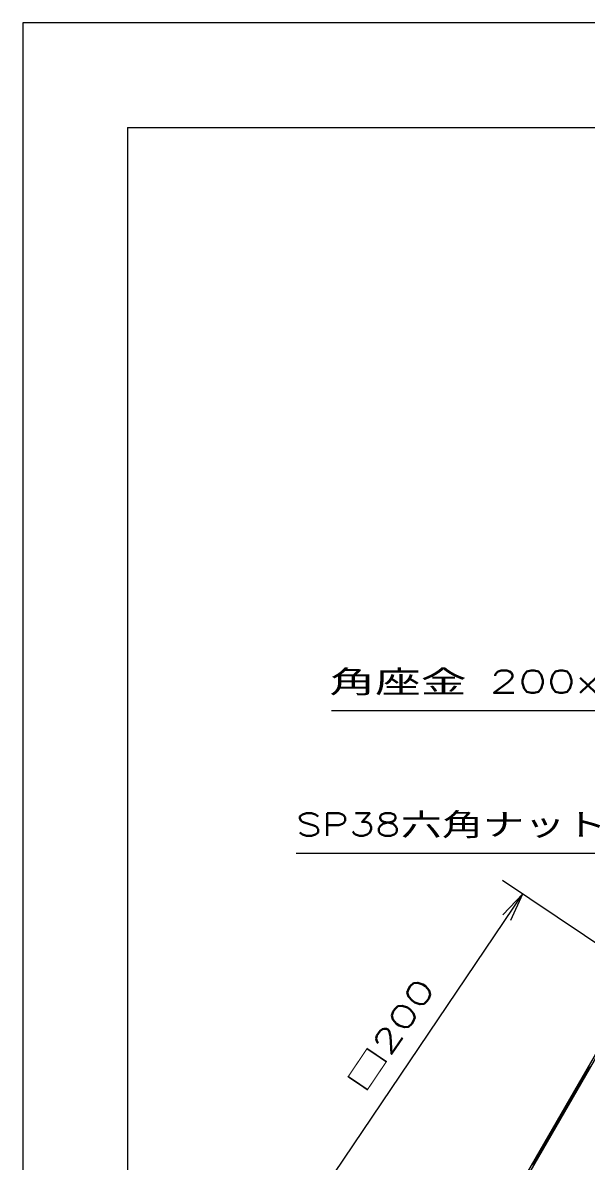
# Model space of a CAD drawing. Units: millimetres at full size; details may follow other scales. Extents: x -55 to 1935, y -55 to 1395.
# Drawn here: x -55 to 241, y 798 to 1395 of the extents above; entities that cross this region are included whole.
import ezdxf
from ezdxf.enums import TextEntityAlignment as Align

# ---------------------------------------------------------------- set-up
doc = ezdxf.new("R2010")
doc.units = ezdxf.units.MM
for name, color, linetype, lineweight in [('1 外形線', 7, 'Continuous', 25), ('6 寸法線', 4, 'Continuous', 25), ('7 枠・タイトル', 7, 'Continuous', 25), ('DEFPOINTS_3', 7, 'Continuous', 25)]:
    doc.layers.add(name, color=color, linetype=linetype, lineweight=lineweight)
doc.styles.add('simplex.shx', font='')
doc.styles.get('simplex.shx').set_extended_font_data('simplex.shx')

# ---------------------------------------------------------------- blocks, each defined once
blk = doc.blocks.new('open_arrow')
at = {"color": 0, "linetype": 'Continuous', "lineweight": -2}
blk.add_lwpolyline([(7.5, 1.25), (0, 0), (7.5, -1.25)], dxfattribs=at)

msp = doc.modelspace()

# ---------------------------------------------------------------- linework, layer by layer
at = {"layer": '1 外形線'}
for p, q in [((-0.015, 426.086), (527.634, 1340)), ((0, 428.111), (526.479, 1340)), ((237.769, 839.939), (240.501, 842.671)), ((238.01, 840.358), (240.742, 843.09)), ((238.252, 840.776), (240.984, 843.508)), ((238.493, 841.194), (241.225, 843.926)), ((238.735, 841.612), (241.467, 844.344)), ((238.976, 842.031), (241.708, 844.763)), ((239.218, 842.449), (241.95, 845.181)), ((239.459, 842.867), (242.191, 845.599)), ((239.701, 843.285), (242.433, 846.017)), ((239.942, 843.704), (242.674, 846.436)), ((240.184, 844.122), (242.916, 846.854)), ((240.425, 844.54), (243.157, 847.272)), ((240.667, 844.958), (243.399, 847.69)), ((234.147, 833.665), (236.879, 836.397)), ((234.388, 834.084), (237.12, 836.816)), ((234.63, 834.502), (237.362, 837.234)), ((234.871, 834.92), (237.603, 837.652)), ((235.113, 835.338), (237.845, 838.07)), ((235.354, 835.757), (238.086, 838.489)), ((235.596, 836.175), (238.328, 838.907)), ((235.837, 836.593), (238.569, 839.325)), ((236.079, 837.011), (238.811, 839.743)), ((236.32, 837.43), (239.052, 840.162)), ((236.562, 837.848), (239.294, 840.58)), ((236.803, 838.266), (239.535, 840.998)), ((237.045, 838.684), (239.777, 841.417)), ((237.286, 839.103), (240.018, 841.835)), ((237.527, 839.521), (240.26, 842.253)), ((230.766, 827.81), (233.498, 830.542)), ((231.007, 828.228), (233.74, 830.96)), ((231.249, 828.646), (233.981, 831.378)), ((231.49, 829.065), (234.222, 831.797)), ((231.732, 829.483), (234.464, 832.215)), ((231.973, 829.901), (234.705, 832.633)), ((232.215, 830.319), (234.947, 833.051)), ((232.456, 830.738), (235.188, 833.47)), ((232.698, 831.156), (235.43, 833.888)), ((232.939, 831.574), (235.671, 834.306)), ((233.181, 831.992), (235.913, 834.724)), ((233.422, 832.411), (236.154, 835.143)), ((233.664, 832.829), (236.396, 835.561)), ((233.905, 833.247), (236.637, 835.979)), ((227.385, 821.954), (230.117, 824.686)), ((227.627, 822.372), (230.359, 825.104)), ((227.868, 822.791), (230.6, 825.523)), ((228.11, 823.209), (230.842, 825.941)), ((228.351, 823.627), (231.083, 826.359)), ((228.593, 824.045), (231.325, 826.777)), ((228.834, 824.464), (231.566, 827.196)), ((229.076, 824.882), (231.808, 827.614)), ((229.317, 825.3), (232.049, 828.032)), ((229.559, 825.718), (232.291, 828.451)), ((229.8, 826.137), (232.532, 828.869)), ((230.042, 826.555), (232.774, 829.287)), ((230.283, 826.973), (233.015, 829.705)), ((230.525, 827.391), (233.257, 830.124)), ((224.005, 816.099), (226.737, 818.831)), ((224.246, 816.517), (226.978, 819.249)), ((224.487, 816.935), (227.22, 819.667)), ((224.729, 817.353), (227.461, 820.085)), ((224.97, 817.772), (227.702, 820.504)), ((225.212, 818.19), (227.944, 820.922)), ((225.453, 818.608), (228.185, 821.34)), ((225.695, 819.026), (228.427, 821.758)), ((225.936, 819.445), (228.668, 822.177)), ((226.178, 819.863), (228.91, 822.595)), ((226.419, 820.281), (229.151, 823.013)), ((226.661, 820.699), (229.393, 823.431)), ((226.902, 821.118), (229.634, 823.85)), ((227.144, 821.536), (229.876, 824.268)), ((220.382, 809.825), (223.114, 812.557)), ((220.624, 810.243), (223.356, 812.975)), ((220.865, 810.661), (223.597, 813.393)), ((221.107, 811.079), (223.839, 813.811)), ((221.348, 811.498), (224.08, 814.23)), ((221.59, 811.916), (224.322, 814.648)), ((221.831, 812.334), (224.563, 815.066)), ((222.073, 812.752), (224.805, 815.485)), ((222.314, 813.171), (225.046, 815.903)), ((222.556, 813.589), (225.288, 816.321)), ((222.797, 814.007), (225.529, 816.739)), ((223.039, 814.425), (225.771, 817.158)), ((223.28, 814.844), (226.012, 817.576)), ((223.522, 815.262), (226.254, 817.994)), ((223.763, 815.68), (226.495, 818.412)), ((217.002, 803.969), (219.734, 806.701)), ((217.243, 804.387), (219.975, 807.119)), ((217.485, 804.806), (220.217, 807.538)), ((217.726, 805.224), (220.458, 807.956)), ((217.967, 805.642), (220.7, 808.374)), ((218.209, 806.06), (220.941, 808.792)), ((218.45, 806.479), (221.182, 809.211)), ((218.692, 806.897), (221.424, 809.629)), ((218.933, 807.315), (221.665, 810.047)), ((219.175, 807.733), (221.907, 810.465)), ((219.416, 808.152), (222.148, 810.884)), ((219.658, 808.57), (222.39, 811.302)), ((219.899, 808.988), (222.631, 811.72)), ((220.141, 809.406), (222.873, 812.138)), ((213.621, 798.113), (216.353, 800.845)), ((213.862, 798.532), (216.594, 801.264)), ((214.104, 798.95), (216.836, 801.682)), ((214.345, 799.368), (217.077, 802.1)), ((214.587, 799.786), (217.319, 802.519)), ((214.828, 800.205), (217.56, 802.937)), ((215.07, 800.623), (217.802, 803.355)), ((215.311, 801.041), (218.043, 803.773)), ((215.553, 801.459), (218.285, 804.192)), ((215.794, 801.878), (218.526, 804.61)), ((216.036, 802.296), (218.768, 805.028)), ((216.277, 802.714), (219.009, 805.446)), ((216.519, 803.133), (219.251, 805.865)), ((216.76, 803.551), (219.492, 806.283)), ((211.93, 795.186), (214.662, 797.918)), ((212.172, 795.604), (214.904, 798.336)), ((212.413, 796.022), (215.145, 798.754)), ((212.655, 796.44), (215.387, 799.172)), ((212.896, 796.859), (215.628, 799.591)), ((213.138, 797.277), (215.87, 800.009)), ((213.379, 797.695), (216.111, 800.427))]:
    msp.add_line(p, q, dxfattribs=at)
at = {"layer": '6 寸法線'}
for p, q in [((365.838, 831.026), (196.893, 944.98)), ((95.584, 772.071), (207.422, 937.879))]:
    msp.add_line(p, q, dxfattribs=at)
for points in [[(377.073, 836.099), (336.333, 1033.982), (107.009, 1033.982)], [(309.306, 796.239), (261.707, 959.044), (88.459, 959.044)]]:
    msp.add_lwpolyline(points, dxfattribs=at)
at = {"layer": '7 枠・タイトル'}
for q in [(1880, 1340), (0, 0)]:
    msp.add_line((0, 1340), q, dxfattribs=at)
at = {"layer": 'DEFPOINTS_3'}
msp.add_lwpolyline([(-55, -55), (1935, -55), (1935, 1395), (-55, 1395)], close=True, dxfattribs=at)

# ---------------------------------------------------------------- block references
at = {"layer": '6 寸法線', "xscale": 2, "yscale": 2, "rotation": 236}
msp.add_blockref('open_arrow', (207.422, 937.879), dxfattribs=at)

# ---------------------------------------------------------------- texts
at = {"layer": '6 寸法線', "style": 'simplex.shx'}
for s, width, p in [('角座金 200x200x12', 1.5, (105.942, 1039.849)), ('SP38六角ナット', 1.35, (88.459, 964.91))]:
    msp.add_text(s, height=11.73, dxfattribs=dict(at, width=width)).set_placement(p, align=Align.BOTTOM_LEFT)
at = {"layer": '6 寸法線', "style": 'simplex.shx', "width": 1.45}
msp.add_text('□200', height=11.73, rotation=56, dxfattribs=at).set_placement((138.238, 863.922), align=Align.MIDDLE_CENTER)

doc.saveas('drawing.dxf')
